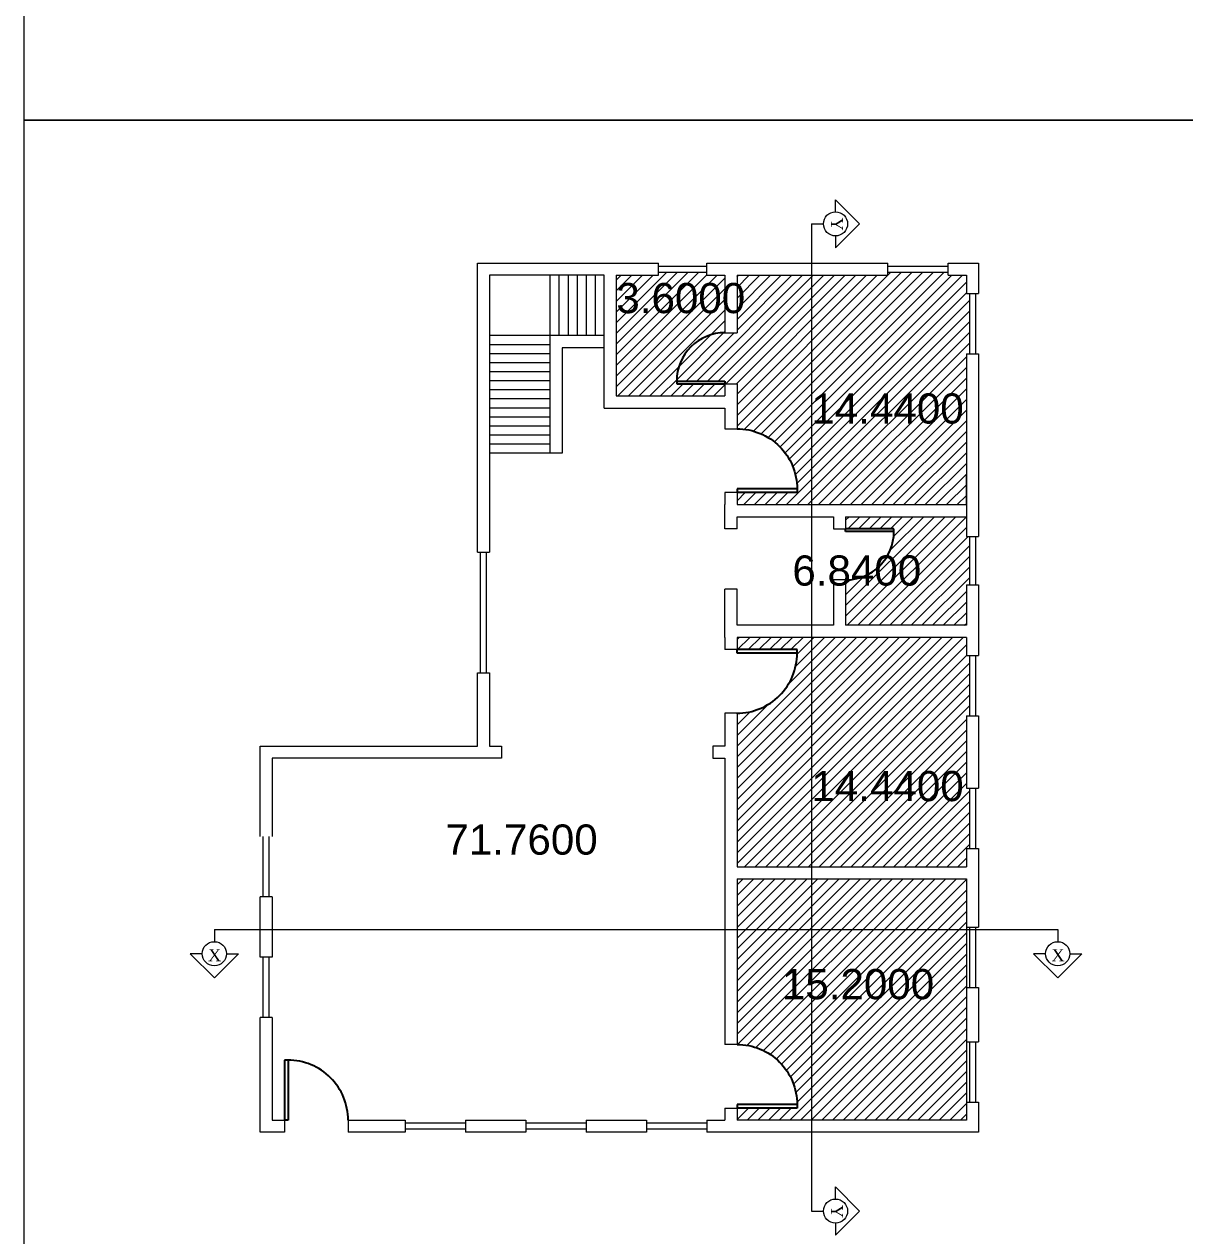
# Model space of a CAD drawing. Header units: inches. Extents: x -179 to 300, y 123 to 718.
# Drawn here: x -179.09 to -159.86, y 239.61 to 259.68 of the extents above; entities that cross this region are included whole.
import ezdxf

# ---------------------------------------------------------------- set-up
doc = ezdxf.new("R2010")
doc.units = ezdxf.units.IN
doc.header["$MEASUREMENT"] = 0
doc.linetypes.add('ACAD_ISO02W100', pattern=[15, 12, -3])
doc.linetypes.add('LÍNEAS_OCULTAS2', pattern=[4.7625, 3.175, -1.5875])
doc.layers.add('arco', color=250, linetype='LÍNEAS_OCULTAS2', lineweight=35)
doc.layers.add('EJES', color=250, linetype='Continuous', lineweight=100)
doc.layers.add('FUR', color=6, linetype='Continuous')
doc.styles.get("Standard").update_dxf_attribs({"font": 'arial.ttf'})
pattern_1 = [(45, (63.71454, 67.88534), (-0.08838835, 0.08838835), [])]

# ---------------------------------------------------------------- blocks, each defined once
blk = doc.blocks.new('DESK4')
at = {"color": 0}
for p, q in [((0, 1), (-0.06, 1)), ((0, 0), (-0.06, 0))]:
    blk.add_line(p, q, dxfattribs=at)
blk.add_lwpolyline([(-0.06, 1), (-0.06, 0)], dxfattribs=at)
blk.add_lwpolyline([(1, 0, 0.414214), (0, 1), (0, 0)], format="xyb", dxfattribs=at)

msp = doc.modelspace()

# ---------------------------------------------------------------- hatches: boundary and pattern name
at = {"linetype": 'ACAD_ISO02W100', "lineweight": 0, "true_color": 0x642165}
h = msp.add_hatch(dxfattribs=at)
h.set_pattern_fill('ANSI31', color=219)
h.set_pattern_definition(pattern_1)
h.paths.add_polyline_path([(-147.83783, 254.56309), (-147.78783, 254.56309), (-147.78783, 255.56309), (-147.83783, 255.56309), (-147.83783, 255.86309), (-148.13783, 255.86309), (-148.13783, 255.91309), (-149.13783, 255.91309), (-149.13783, 255.86309), (-151.63783, 255.86309), (-151.63783, 254.91109), (-151.83783, 254.91109, 0.41421356), (-152.63783, 254.11109), (-151.83783, 254.11109), (-151.83783, 254.06309), (-151.63783, 254.06309), (-151.63783, 253.31885, -0.41421356), (-150.64183, 252.32285), (-150.64183, 252.26309), (-151.63783, 252.26309), (-151.63783, 252.06309), (-147.83783, 252.06309)])
h.paths.add_polyline_path([(-147.83783, 248.56309), (-147.78783, 248.56309), (-147.78783, 249.56309), (-147.83783, 249.56309), (-147.83783, 249.86309), (-148.03783, 249.86309), (-148.03783, 250.06309), (-148.08583, 250.06309), (-148.08583, 250.86309, 0.41421356), (-148.88583, 250.06309), (-148.88583, 249.86309), (-151.63783, 249.86309), (-151.63783, 249.66309), (-150.64183, 249.66309), (-150.64183, 249.60333, -0.41421356), (-151.63783, 248.60733), (-151.63783, 246.06309), (-147.83783, 246.06309), (-147.83783, 246.36309), (-147.78783, 246.36309), (-147.78783, 247.36309), (-147.83783, 247.36309)])
h.paths.add_polyline_path([(-149.53783, 244.81509), (-149.33783, 244.81509, 0.41421356), (-148.53783, 245.61509), (-149.33783, 245.61509), (-149.33783, 245.66309), (-149.53783, 245.66309), (-149.53783, 245.86309), (-152.43207, 245.86309, -0.41421356), (-153.42807, 244.86709), (-153.48783, 244.86709), (-153.48783, 245.86309), (-153.68783, 245.86309), (-153.68783, 241.86309), (-153.48783, 241.86309), (-153.48783, 241.81309), (-152.48783, 241.81309), (-152.48783, 241.86309), (-150.73783, 241.86309), (-150.73783, 241.81309), (-149.73783, 241.81309), (-149.73783, 241.86309), (-149.53783, 241.86309)])
h.paths.add_polyline_path([(-153.88783, 245.86309), (-154.08783, 245.86309), (-154.08783, 244.86709), (-154.14759, 244.86709, -0.41421356), (-155.14359, 245.86309), (-156.13783, 245.86309), (-156.13783, 246.06309), (-156.18583, 246.06309), (-156.18583, 246.86309, 0.41421356), (-156.98583, 246.06309), (-156.98583, 245.86309), (-159.33783, 245.86309), (-159.33783, 241.86309), (-159.13783, 241.86309), (-159.13783, 241.81309), (-158.13783, 241.81309), (-158.13783, 241.86309), (-155.08783, 241.86309), (-155.08783, 241.81309), (-154.08783, 241.81309), (-154.08783, 241.86309), (-153.88783, 241.86309)])
h.paths.add_polyline_path([(-163.47816, 248.22328), (-163.42816, 248.22328), (-163.42816, 249.22328), (-163.47816, 249.22328), (-163.47816, 249.52328), (-167.27816, 249.52328), (-167.27816, 249.32328), (-166.28216, 249.32328), (-166.28216, 249.26352, -0.41421356), (-167.27816, 248.26752), (-167.27816, 245.72328), (-163.47816, 245.72328), (-163.47816, 246.02328), (-163.42816, 246.02328), (-163.42816, 247.02328), (-163.47816, 247.02328)])
h.paths.add_polyline_path([(-163.47816, 254.22328), (-163.42816, 254.22328), (-163.42816, 255.22328), (-163.47816, 255.22328), (-163.47816, 255.52328), (-163.77816, 255.52328), (-163.77816, 255.57328), (-164.77816, 255.57328), (-164.77816, 255.52328), (-167.27816, 255.52328), (-167.27816, 254.57128), (-167.47816, 254.57128, 0.41421356), (-168.27816, 253.77128), (-167.47816, 253.77128), (-167.47816, 253.72328), (-167.27816, 253.72328), (-167.27816, 252.97904, -0.41421356), (-166.28216, 251.98304), (-166.28216, 251.92328), (-167.27816, 251.92328), (-167.27816, 251.72328), (-163.47816, 251.72328), (-163.47816, 252.22328)])
at = {"linetype": 'ACAD_ISO02W100', "lineweight": 0, "true_color": 0xf8d731}
h = msp.add_hatch(dxfattribs=at)
h.set_pattern_fill('ANSI31', color=40)
h.set_pattern_definition(pattern_1)
h.paths.add_polyline_path([(-147.83783, 251.86309), (-151.63783, 251.86309), (-151.63783, 250.06309), (-148.88583, 250.06309, -0.41421356), (-148.08583, 250.86309), (-148.03783, 250.86309), (-148.03783, 250.06309), (-147.83783, 250.06309)])
h.paths.add_polyline_path([(-147.83783, 245.86309), (-149.33783, 245.86309), (-149.33783, 245.66309), (-148.53783, 245.66309), (-148.53783, 245.61509, -0.41421356), (-149.33783, 244.81509), (-149.33783, 241.86309), (-147.83783, 241.86309), (-147.83783, 242.06309), (-147.78783, 242.06309), (-147.78783, 242.86309), (-147.83783, 242.86309)])
h.paths.add_polyline_path([(-155.93783, 247.86309), (-159.33783, 247.86309), (-159.33783, 247.66309), (-159.38783, 247.66309), (-159.38783, 246.86309), (-159.33783, 246.86309), (-159.33783, 246.06309), (-156.98583, 246.06309, -0.41421356), (-156.18583, 246.86309), (-156.13783, 246.86309), (-156.13783, 246.06309), (-155.93783, 246.06309)])
h.paths.add_polyline_path([(-151.83783, 255.86309), (-152.13783, 255.86309), (-152.13783, 255.91309), (-152.93783, 255.91309), (-152.93783, 255.86309), (-153.63783, 255.86309), (-153.63783, 253.86309), (-151.83783, 253.86309), (-151.83783, 254.06309), (-152.63783, 254.06309), (-152.63783, 254.11109, -0.41421356), (-151.83783, 254.91109)])
h.paths.add_polyline_path([(-163.47816, 250.39557), (-163.42816, 250.39557), (-163.42816, 251.19557), (-163.47816, 251.19557), (-163.47816, 251.52328), (-165.47816, 251.52328), (-165.47816, 251.32328), (-164.67816, 251.32328), (-164.67816, 251.27528, -0.41421356), (-165.47816, 250.47528), (-165.47816, 249.72328), (-163.47816, 249.72328)])
h = msp.add_hatch(dxfattribs=at)
h.set_pattern_fill('ANSI31', color=40)
h.set_pattern_definition(pattern_1)
h.paths.add_polyline_path([(-167.47816, 255.52328), (-167.77816, 255.52328), (-167.77816, 255.57328), (-168.57816, 255.57328), (-168.57816, 255.52328), (-169.27816, 255.52328), (-169.27816, 253.52328), (-167.47816, 253.52328), (-167.47816, 253.72328), (-168.27816, 253.72328), (-168.27816, 253.77128, -0.41421356), (-167.47816, 254.57128)])
at = {"linetype": 'ACAD_ISO02W100', "lineweight": 0, "true_color": 0x58ba48}
h = msp.add_hatch(dxfattribs=at)
h.set_pattern_fill('ANSI31', color=85)
h.set_pattern_definition(pattern_1)
h.paths.add_polyline_path([(-163.47816, 245.52328), (-167.27816, 245.52328), (-167.27816, 242.77904, -0.41421356), (-166.28216, 241.78304), (-166.28216, 241.72328), (-167.27816, 241.72328), (-167.27816, 241.52328), (-163.47816, 241.52328)])

# ---------------------------------------------------------------- linework, layer by layer
at = {"color": 18, "lineweight": 0, "true_color": 0x000000}
for p, q in [((-166.04612, 256.37499), (-166.04612, 240.018)), ((-175.93901, 244.68554), (-161.9642, 244.68554))]:
    msp.add_line(p, q, dxfattribs=at)
at = {"color": 40, "lineweight": 0, "true_color": 0xf8d731}
for p, q in [((-171.57816, 250.93526), (-171.57816, 255.72328)), ((-171.57816, 255.72328), (-168.57816, 255.72328)), ((-168.57816, 255.67328), (-167.77816, 255.67328)), ((-168.57816, 255.57328), (-167.77816, 255.57328)), ((-167.77816, 255.72328), (-164.77816, 255.72328)), ((-164.77816, 255.67328), (-163.77816, 255.67328)), ((-164.77816, 255.57328), (-163.77816, 255.57328)), ((-163.77816, 255.72328), (-163.27816, 255.72328)), ((-163.27816, 255.72328), (-163.27816, 255.22328)), ((-163.42816, 255.22328), (-163.42816, 254.22328)), ((-163.32816, 255.22328), (-163.32816, 254.22328)), ((-163.27816, 254.22328), (-163.27816, 251.19557)), ((-167.47816, 252.97904), (-167.27816, 252.97904)), ((-167.27816, 251.92328), (-167.47816, 251.92328)), ((-165.67816, 251.32328), (-165.47816, 251.32328)), ((-163.42816, 251.19557), (-163.42816, 250.39557)), ((-163.32816, 251.19557), (-163.32816, 250.39557)), ((-171.52816, 248.93526), (-171.52816, 250.93526)), ((-171.42816, 248.93526), (-171.42816, 250.93526)), ((-163.27816, 250.39557), (-163.27816, 249.22328)), ((-167.27816, 249.32328), (-167.47816, 249.32328)), ((-163.42816, 249.22328), (-163.42816, 248.22328)), ((-163.32816, 249.22328), (-163.32816, 248.22328)), ((-171.57816, 247.72328), (-171.57816, 248.93526)), ((-163.27816, 248.22328), (-163.27816, 247.02328)), ((-175.17816, 247.72328), (-171.57816, 247.72328)), ((-175.17816, 246.22328), (-175.17816, 247.72328)), ((-163.42816, 247.02328), (-163.42816, 246.02328)), ((-163.32816, 247.02328), (-163.32816, 246.02328)), ((-175.12816, 245.22328), (-175.12816, 246.22328)), ((-175.02816, 245.22328), (-175.02816, 246.22328)), ((-163.27816, 246.02328), (-163.27816, 244.72328)), ((-175.17816, 244.22328), (-175.17816, 245.22328)), ((-175.12816, 243.22328), (-175.12816, 244.22328)), ((-175.02816, 243.22328), (-175.02816, 244.22328)), ((-163.27816, 243.72328), (-163.27816, 242.82328)), ((-175.17816, 241.32328), (-175.17816, 243.22328)), ((-167.27816, 242.77904), (-167.47816, 242.77904)), ((-167.47816, 241.72328), (-167.27816, 241.72328)), ((-163.27816, 241.82328), (-163.27816, 241.32328)), ((-174.77816, 241.52328), (-174.77816, 241.32328)), ((-173.7224, 241.52328), (-173.7224, 241.32328)), ((-174.77816, 241.32328), (-175.17816, 241.32328)), ((-172.77816, 241.32328), (-173.7224, 241.32328)), ((-171.77816, 241.47328), (-172.77816, 241.47328)), ((-171.77816, 241.37328), (-172.77816, 241.37328)), ((-170.77816, 241.32328), (-171.77816, 241.32328)), ((-169.77816, 241.47328), (-170.77816, 241.47328)), ((-169.77816, 241.37328), (-170.77816, 241.37328)), ((-168.77816, 241.32328), (-169.77816, 241.32328)), ((-167.77816, 241.47328), (-168.77816, 241.47328)), ((-167.77816, 241.37328), (-168.77816, 241.37328)), ((-163.27816, 241.32328), (-167.77816, 241.32328))]:
    msp.add_line(p, q, dxfattribs=at)
at = {"color": 40, "linetype": 'ACAD_ISO02W100', "lineweight": 0, "true_color": 0xf8d731}
for p, q in [((-168.57816, 255.52328), (-168.57816, 255.72328)), ((-167.77816, 255.52328), (-167.77816, 255.72328)), ((-164.77816, 255.52328), (-164.77816, 255.72328)), ((-163.77816, 255.52328), (-163.77816, 255.72328)), ((-163.47816, 255.22328), (-163.27816, 255.22328)), ((-167.47816, 254.57128), (-167.27816, 254.57128)), ((-163.47816, 254.22328), (-163.27816, 254.22328)), ((-167.47816, 253.72328), (-167.27816, 253.72328)), ((-163.47816, 251.19557), (-163.27816, 251.19557)), ((-171.57816, 250.93526), (-171.37816, 250.93526)), ((-165.47816, 250.47528), (-165.67816, 250.47528)), ((-163.47816, 250.39557), (-163.27816, 250.39557)), ((-163.47816, 249.22328), (-163.27816, 249.22328)), ((-171.57816, 248.93526), (-171.37816, 248.93526)), ((-167.27816, 248.26752), (-167.47816, 248.26752)), ((-163.47816, 248.22328), (-163.27816, 248.22328)), ((-163.47816, 247.02328), (-163.27816, 247.02328)), ((-163.47816, 246.02328), (-163.27816, 246.02328)), ((-174.97816, 245.22328), (-175.17816, 245.22328)), ((-163.47816, 244.72328), (-163.27816, 244.72328)), ((-163.42816, 244.72328), (-163.42816, 243.72328)), ((-163.32816, 244.72328), (-163.32816, 243.72328)), ((-174.97816, 244.22328), (-175.17816, 244.22328)), ((-163.47816, 243.72328), (-163.27816, 243.72328)), ((-174.97816, 243.22328), (-175.17816, 243.22328)), ((-163.47816, 242.82328), (-163.27816, 242.82328)), ((-163.42816, 242.82328), (-163.42816, 241.82328)), ((-163.32816, 242.82328), (-163.32816, 241.82328)), ((-163.47816, 241.82328), (-163.27816, 241.82328)), ((-172.77816, 241.52328), (-172.77816, 241.32328)), ((-171.77816, 241.52328), (-171.77816, 241.32328)), ((-170.77816, 241.52328), (-170.77816, 241.32328)), ((-169.77816, 241.52328), (-169.77816, 241.32328)), ((-168.77816, 241.52328), (-168.77816, 241.32328)), ((-167.77816, 241.52328), (-167.77816, 241.32328))]:
    msp.add_line(p, q, dxfattribs=at)
at = {"lineweight": 0}
for p, q in [((-171.37816, 255.52328), (-171.37816, 254.52328)), ((-169.47816, 255.52328), (-171.37816, 255.52328)), ((-170.37816, 255.52328), (-170.37816, 252.57328)), ((-170.22816, 255.52328), (-170.22816, 254.52328)), ((-170.07816, 255.52328), (-170.07816, 254.52328)), ((-169.92816, 255.52328), (-169.92816, 254.52328)), ((-169.77816, 255.52328), (-169.77816, 254.52328)), ((-169.62816, 255.52328), (-169.62816, 254.52328)), ((-169.27816, 255.52328), (-168.57816, 255.52328)), ((-169.27816, 255.52328), (-169.27816, 253.52328)), ((-169.27816, 255.52328), (-169.27816, 253.52328)), ((-167.77816, 255.52328), (-167.47816, 255.52328)), ((-167.47816, 255.52328), (-167.47816, 254.57128)), ((-167.27816, 255.52328), (-164.77816, 255.52328)), ((-167.27816, 255.52328), (-167.27816, 254.57128)), ((-163.77816, 255.52328), (-163.47816, 255.52328)), ((-163.47816, 255.52328), (-163.47816, 255.22328)), ((-171.37816, 254.52328), (-171.37816, 252.12328)), ((-169.47816, 254.52328), (-171.37816, 254.52328)), ((-170.37816, 254.37328), (-171.37816, 254.37328)), ((-170.37816, 254.22328), (-171.37816, 254.22328)), ((-169.47816, 254.32328), (-170.17816, 254.32328)), ((-170.17816, 254.32328), (-170.17816, 252.57328)), ((-163.47816, 254.22328), (-163.47816, 251.52328)), ((-170.37816, 254.07328), (-171.37816, 254.07328)), ((-170.37816, 253.92328), (-171.37816, 253.92328)), ((-170.37816, 253.77328), (-171.37816, 253.77328)), ((-167.47816, 253.77128), (-167.47816, 253.52328)), ((-170.37816, 253.62328), (-171.37816, 253.62328)), ((-167.27816, 253.72328), (-167.27816, 252.97904)), ((-170.37816, 253.47328), (-171.37816, 253.47328)), ((-169.27816, 253.52328), (-167.47816, 253.52328)), ((-170.37816, 253.32328), (-171.37816, 253.32328)), ((-170.37816, 253.17328), (-171.37816, 253.17328)), ((-169.47816, 253.32328), (-167.47816, 253.32328)), ((-167.47816, 253.32328), (-167.47816, 252.97904)), ((-170.37816, 253.02328), (-171.37816, 253.02328)), ((-170.37816, 252.87328), (-171.37816, 252.87328)), ((-170.37816, 252.72328), (-171.37816, 252.72328)), ((-170.27816, 252.57328), (-171.37816, 252.57328)), ((-170.17816, 252.57328), (-171.37816, 252.57328)), ((-171.37816, 252.12328), (-171.37816, 250.93526)), ((-167.47816, 251.92328), (-167.47816, 251.72328)), ((-167.27816, 251.98304), (-167.27816, 251.72328)), ((-167.47816, 251.32328), (-167.47816, 251.72328)), ((-167.27816, 251.72328), (-163.47816, 251.72328)), ((-167.27816, 251.52328), (-165.67816, 251.52328)), ((-167.27816, 251.32328), (-167.27816, 251.52328)), ((-165.67816, 251.52328), (-165.67816, 251.32328)), ((-165.47816, 251.52328), (-165.47816, 251.27528)), ((-165.47816, 251.52328), (-163.47816, 251.52328)), ((-165.67816, 250.47528), (-165.67816, 249.72328)), ((-165.47816, 250.47528), (-165.47816, 249.72328)), ((-163.47816, 250.39557), (-163.47816, 249.72328)), ((-167.47816, 249.52328), (-167.47816, 249.92328)), ((-165.67816, 249.72328), (-167.27816, 249.72328)), ((-163.47816, 249.72328), (-165.47816, 249.72328)), ((-167.47816, 249.52328), (-167.47816, 249.32328)), ((-163.47816, 249.52328), (-167.27816, 249.52328)), ((-167.27816, 249.52328), (-167.27816, 249.26352)), ((-163.47816, 249.52328), (-163.47816, 249.22328)), ((-171.37816, 248.93526), (-171.37816, 247.72328)), ((-167.47816, 248.26752), (-167.47816, 247.72328)), ((-167.27816, 248.26752), (-167.27816, 245.72328)), ((-163.47816, 248.22328), (-163.47816, 247.02328)), ((-171.37816, 247.72328), (-171.17816, 247.72328)), ((-171.17816, 247.72328), (-171.17816, 247.52328)), ((-167.67816, 247.72328), (-167.67816, 247.52328)), ((-167.47816, 247.72328), (-167.67816, 247.72328)), ((-174.97816, 247.52328), (-174.97816, 246.22328)), ((-171.37816, 247.52328), (-174.97816, 247.52328)), ((-171.17816, 247.52328), (-171.37816, 247.52328)), ((-167.67816, 247.52328), (-167.47816, 247.52328)), ((-167.47816, 247.52328), (-167.47816, 245.52328)), ((-163.47816, 246.02328), (-163.47816, 245.72328)), ((-167.27816, 245.72328), (-163.47816, 245.72328)), ((-167.47816, 245.52328), (-167.47816, 242.77904)), ((-167.27816, 245.52328), (-163.47816, 245.52328)), ((-167.27816, 245.52328), (-167.27816, 242.77904)), ((-163.47816, 245.52328), (-163.47816, 241.52328)), ((-174.97816, 245.22328), (-174.97816, 244.22328)), ((-174.97816, 243.22328), (-174.97816, 241.52328)), ((-167.47816, 241.72328), (-167.47816, 241.52328)), ((-167.27816, 241.78304), (-167.27816, 241.52328)), ((-174.97816, 241.52328), (-174.7184, 241.52328)), ((-173.7224, 241.52328), (-172.77816, 241.52328)), ((-171.77816, 241.52328), (-170.77816, 241.52328)), ((-169.77816, 241.52328), (-168.77816, 241.52328)), ((-167.77816, 241.52328), (-167.47816, 241.52328)), ((-163.47816, 241.52328), (-167.27816, 241.52328))]:
    msp.add_line(p, q, dxfattribs=at)
at = {"linetype": 'ACAD_ISO02W100', "lineweight": 0}
for p, q in [((-169.47816, 253.32328), (-169.47816, 255.52328)), ((-163.47816, 251.52328), (-163.47816, 251.19557)), ((-167.27816, 250.32093), (-167.47816, 250.32093)), ((-167.47816, 249.92328), (-167.47816, 250.32093)), ((-167.27816, 249.72328), (-167.27816, 250.32093))]:
    msp.add_line(p, q, dxfattribs=at)
at = {"color": 6, "linetype": 'ACAD_ISO02W100', "lineweight": 0}
msp.add_line((-163.47816, 251.72328), (-163.47816, 252.22328), dxfattribs=at)
at = {"color": 0, "lineweight": 0}
msp.add_line((-167.27816, 251.32328), (-167.47816, 251.32328), dxfattribs=at)
at = {"lineweight": 0}
for points in [[(-179.08918, 280.54102), (-136.79342, 280.54102), (-136.79342, 258.09039), (-179.08918, 258.09039)], [(-179.08918, 258.09039), (-136.79342, 258.09039), (-136.79342, 235.63976), (-179.08918, 235.63976)]]:
    msp.add_lwpolyline(points, close=True, dxfattribs=at)
at = {"layer": 'EJES', "color": 18, "lineweight": 0, "true_color": 0x000000}
for p, q in [((-165.64612, 256.57499), (-165.64612, 256.77499)), ((-165.64612, 256.77499), (-165.24612, 256.37499)), ((-166.04612, 256.37499), (-165.84612, 256.37499)), ((-165.24612, 256.37499), (-165.64612, 255.97499)), ((-165.64612, 256.17499), (-165.64612, 255.97499)), ((-175.93901, 244.68178), (-175.93901, 244.48178)), ((-161.9642, 244.68178), (-161.9642, 244.48178)), ((-176.13901, 244.28178), (-176.33901, 244.28178)), ((-176.33901, 244.28178), (-175.93901, 243.88178)), ((-175.93901, 243.88178), (-175.53901, 244.28178)), ((-175.73901, 244.28178), (-175.53901, 244.28178)), ((-162.1642, 244.28178), (-162.3642, 244.28178)), ((-162.3642, 244.28178), (-161.9642, 243.88178)), ((-161.9642, 243.88178), (-161.5642, 244.28178)), ((-161.7642, 244.28178), (-161.5642, 244.28178))]:
    msp.add_line(p, q, dxfattribs=at)
at = {"layer": 'EJES', "lineweight": 0}
for p, q in [((-165.64612, 240.218), (-165.64612, 240.418)), ((-165.64612, 240.418), (-165.24612, 240.018)), ((-166.04612, 240.018), (-165.84612, 240.018)), ((-165.24612, 240.018), (-165.64612, 239.618)), ((-165.64612, 239.818), (-165.64612, 239.618))]:
    msp.add_line(p, q, dxfattribs=at)
at = {"layer": 'EJES', "color": 18, "lineweight": 0, "true_color": 0x000000}
for centre in [(-165.64612, 256.37499), (-175.93901, 244.28178), (-161.9642, 244.28178)]:
    msp.add_circle(centre, 0.2, dxfattribs=at)
at = {"layer": 'EJES', "lineweight": 0}
msp.add_circle((-165.64612, 240.018), 0.2, dxfattribs=at)

# ---------------------------------------------------------------- block references
at = {"layer": 'FUR', "color": 40, "lineweight": 0, "true_color": 0xf8d731}
for p, xscale, yscale, zscale, rotation in [((-167.47816, 253.77128), 0.8, 0.8, 0.8, 90), ((-167.27816, 251.98304), -0.99599986897069, 0.99599986897069, 0.99599986897069, 270), ((-165.47816, 251.27528), 0.8, 0.8, 0.8, 270), ((-167.27816, 249.26352), 0.99599986897069, 0.99599986897069, 0.99599986897069, 270), ((-167.27816, 241.78304), -0.99599986897069, 0.99599986897069, 0.99599986897069, 270)]:
    msp.add_blockref('DESK4', p, dxfattribs=dict(at, xscale=xscale, yscale=yscale, zscale=zscale, rotation=rotation))
at = {"layer": 'FUR', "color": 40, "lineweight": 0, "true_color": 0xf8d731, "xscale": 0.99599986897069, "yscale": 0.99599986897069, "zscale": 0.99599986897069}
msp.add_blockref('DESK4', (-174.7184, 241.52328), dxfattribs=at)

# ---------------------------------------------------------------- texts
at = {"color": 32, "lineweight": 0, "char_height": 0.5, "attachment_point": 1}
for s, insert, width in [('3.6000', (-169.27816, 255.39527), 2.1773533), ('14.4400', (-166.04612, 253.5662), 2.5361869), (' 6.8400', (-166.55561, 250.88144), 2.4119202), ('14.4400', (-166.04612, 247.30987), 2.5361869), ('71.7600', (-172.11088, 246.42404), 2.5813097), ('15.2000', (-166.53535, 244.02819), 2.5361869)]:
    msp.add_mtext(s, dxfattribs=dict(at, insert=insert, width=width))
at = {"layer": 'arco', "color": 18, "lineweight": 0, "true_color": 0x000000, "insert": (-165.52139, 256.47895), "char_height": 0.2, "width": 0.1166522, "attachment_point": 1, "rotation": 270}
msp.add_mtext('{\\fTimes New Roman|b0|i0|c0|p18;Y}', dxfattribs=at)
at = {"layer": 'arco', "color": 18, "lineweight": 0, "true_color": 0x000000, "char_height": 0.2, "width": 0.1166522, "attachment_point": 7}
for insert in [(-176.04296, 244.15704), (-162.06816, 244.15704)]:
    msp.add_mtext('{\\fTimes New Roman|b0|i0|c0|p18;X}', dxfattribs=dict(at, insert=insert))
at = {"layer": 'arco', "lineweight": 0, "insert": (-165.52139, 240.12196), "char_height": 0.2, "width": 0.1166522, "attachment_point": 1, "rotation": 270}
msp.add_mtext('{\\fTimes New Roman|b0|i0|c0|p18;Y}', dxfattribs=at)

doc.saveas('drawing.dxf')
